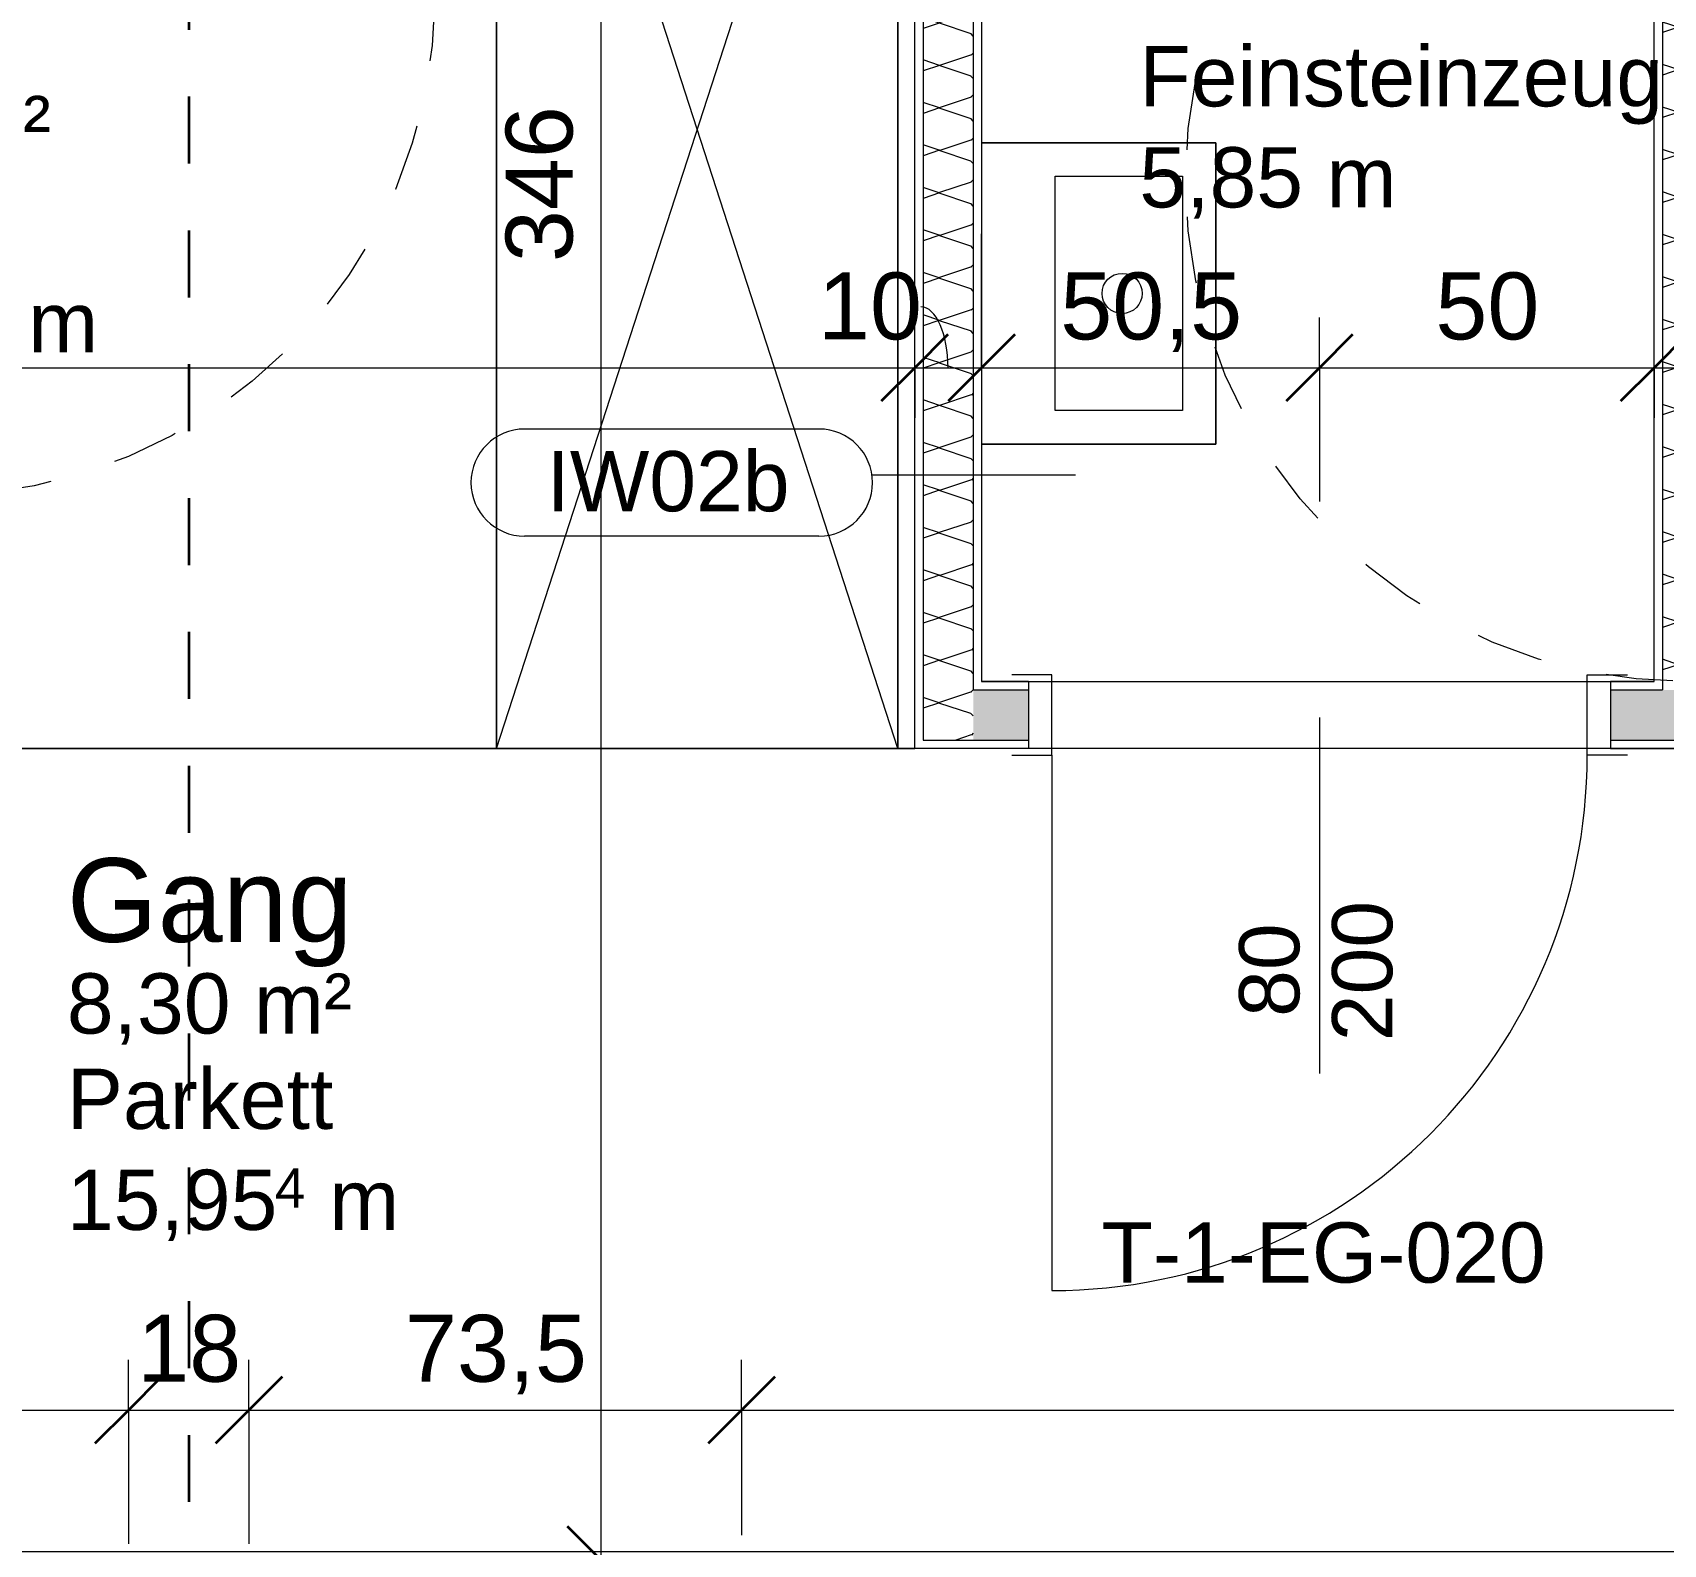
# Model space of a CAD drawing. Header units: metres. Extents: x -2.6 to 53.4, y 58.8 to 100.4.
# Drawn here: x 21.934 to 24.372, y 74.866 to 77.125 of the extents above; entities that cross this region are included whole.
import ezdxf

# ---------------------------------------------------------------- set-up
doc = ezdxf.new("R2010")
doc.units = ezdxf.units.M
doc.linetypes.add('Strich Punkt Mittel', pattern=[0.015875, 0.00635, -0.004763, 0, -0.004763])
doc.linetypes.add('Verdeckt', pattern=[0.003, 0.002, -0.001])
for name, color, linetype, lineweight in [('A_2D', 7, 'Continuous', 13), ('A_Bemassung-50_', 4, 'Continuous', 9), ('A_Bemassung_', 4, 'Continuous', 9), ('A_Beschriftung_', 7, 'Continuous', 9), ('A_Decken', 8, 'Continuous', 13), ('A_Moebel', 6, 'Continuous', 13), ('A_Raeume', 7, 'Continuous', 13), ('A_Raeume_', 7, 'Continuous', 5), ('A_Raeume_Beschriftung_', 7, 'Continuous', 9), ('A_Raster_', 1, 'Continuous', 9), ('A_Sanitaer', 3, 'Continuous', 13), ('A_Tueren', 31, 'Continuous', 13), ('A_Waende', 7, 'Continuous', 13)]:
    doc.layers.add(name, color=color, linetype=linetype, lineweight=lineweight)
doc.styles.add('Arial_2', font='arial.ttf', dxfattribs={"height": 0.09})
doc.styles.add('Arial_3', font='arial.ttf', dxfattribs={"height": 0.125})
doc.styles.add('Arial_4', font='arial.ttf', dxfattribs={"height": 0.05849})
doc.styles.add('Arial_5', font='arial.ttf', dxfattribs={"height": 0.1})
doc.dimstyles.new('WGA-Bemaßung', dxfattribs={"dimscale": 0.3048, "dimtxt": 0.102026, "dimasz": 0.328084, "dimexe": 0.246063, "dimexo": 0.0625, "dimgap": 0.04101, "dimtad": 1, "dimdec": 1, "dimlfac": 100, "dimrnd": 0.5, "dimdsep": 46, "dimtxsty": 'Arial_5', "dimblk1": 'OBLIQUE', "dimblk2": 'OBLIQUE', "dimsah": 1, "dimcen": 0.09, "dimdle": 0.246063, "dimazin": 2, "dimtfac": 1, "dimtdec": 4, "dimtix": 1, "dimtmove": 0, "dimatfit": 3, "dimfxl": 0.656168, "dimfxlon": 1, "dimtvp": 1, "dimtolj": 1, "dimtzin": 0, "dimarcsym": 2})
doc.dimstyles.new('WGA-Bemaßung_1', dxfattribs={"dimscale": 0.3048, "dimtxt": 0.102026, "dimasz": 0.328084, "dimexe": 0.246063, "dimexo": 0.0625, "dimgap": 0.04101, "dimtad": 1, "dimdec": 1, "dimlfac": 100, "dimrnd": 0.5, "dimdsep": 46, "dimtxsty": 'Arial_5', "dimblk1": 'OBLIQUE', "dimblk2": 'OBLIQUE', "dimsah": 1, "dimcen": 0.09, "dimdle": 0.246063, "dimazin": 2, "dimtfac": 1, "dimtdec": 4, "dimtix": 1, "dimtmove": 2, "dimatfit": 3, "dimfxl": 0.656168, "dimfxlon": 1, "dimtvp": 1, "dimtolj": 1, "dimtzin": 0, "dimarcsym": 2})
doc.dimstyles.new('WGA-Bemaßung_2', dxfattribs={"dimscale": 0.3048, "dimtxt": 0.102026, "dimasz": 0.328084, "dimexe": 0.246063, "dimexo": 0.0625, "dimgap": 0.04101, "dimtad": 1, "dimdec": 1, "dimlfac": 100, "dimrnd": 0.5, "dimdsep": 46, "dimtxsty": 'Arial_5', "dimblk1": 'OBLIQUE', "dimblk2": 'OBLIQUE', "dimsah": 1, "dimcen": 0.09, "dimdle": 0.246063, "dimazin": 2, "dimtfac": 1, "dimtdec": 4, "dimtix": 1, "dimtmove": 1, "dimatfit": 3, "dimfxl": 0.656168, "dimfxlon": 1, "dimtvp": 1, "dimtolj": 1, "dimtzin": 0, "dimarcsym": 2})
doc.dimstyles.new('WGA-Bemaßung_3', dxfattribs={"dimscale": 0.3048, "dimtxt": 0.102026, "dimasz": 0.328084, "dimexe": 0.246063, "dimexo": 0.0625, "dimgap": 0.04101, "dimtad": 1, "dimdec": 1, "dimlfac": 100, "dimrnd": 0.5, "dimdsep": 46, "dimtxsty": 'Arial_5', "dimblk1": 'OBLIQUE', "dimblk2": 'OBLIQUE', "dimsah": 1, "dimcen": 0.09, "dimdle": 0.246063, "dimazin": 2, "dimtfac": 1, "dimtdec": 4, "dimtix": 1, "dimtmove": 0, "dimatfit": 3, "dimfxl": 0.656168, "dimfxlon": 1, "dimtvp": 1, "dimtolj": 1, "dimtzin": 0, "dimarcsym": 2})

# ---------------------------------------------------------------- blocks, each defined once
blk = doc.blocks.new('UZ_D1 - SL_0800x2000_Zimmertür_Stahlzarge_GK-7175609-263_PP_00EG_BT1')
at = {"layer": 'A_Tueren', "lineweight": 5}
for p, q in [((0.4, 0.06), (0.4, 0.86)), ((-0.46, 0.06), (-0.4, 0.06)), ((-0.4, 0.06), (-0.4, -0.06)), ((0.4, 0.06), (0.4, -0.06)), ((0.46, 0.06), (0.4, 0.06)), ((-0.4, -0.06), (-0.46, -0.06)), ((0.4, -0.06), (0.46, -0.06))]:
    blk.add_line(p, q, dxfattribs=at)
blk.add_arc((0.4, 0.06), 0.8, 90, 180, dxfattribs=at)
blk = doc.blocks.new('Moeb_Schrank - Schrank_2m_60cm-5766265-263_PP_00EG_BT1')
at = {"layer": 'A_Moebel', "color": 8}
for p, q in [((0, 0), (1.85, 0.6)), ((0, 0.6), (1.85, 0)), ((1.85, 0.6), (0, 0.6)), ((0, 0.6), (0, 0)), ((0, 0), (0, 0.6)), ((0, 0.6), (1.85, 0.6)), ((1.85, 0), (1.85, 0.6)), ((1.85, 0.6), (1.85, 0)), ((0, 0), (1.85, 0)), ((1.85, 0), (0, 0))]:
    blk.add_line(p, q, dxfattribs=at)
blk = doc.blocks.new('Sani_Handwaschbecken_Wandbasiert_eckig - 450 x 350-11050515-263_PP_00EG_BT1')
at = {"layer": 'A_Sanitaer', "lineweight": 5}
for p, q in [((0.3476, 0.4), (-0.1024, 0.4)), ((-0.1024, 0.4), (-0.1024, 0.05)), ((-0.1024, 0.05), (-0.1024, 0.4)), ((-0.1024, 0.4), (0.3476, 0.4)), ((0.3476, 0.05), (0.3476, 0.4)), ((0.3476, 0.4), (0.3476, 0.05)), ((-0.0524, 0.16), (-0.0524, 0.35)), ((-0.0524, 0.35), (0.2976, 0.35)), ((0.2976, 0.35), (0.2976, 0.16)), ((0.2976, 0.16), (-0.0524, 0.16))]:
    blk.add_line(p, q, dxfattribs=at)
blk.add_circle((0.1226, 0.26), 0.03, dxfattribs=at)
blk = doc.blocks.new('BS_Tuer_PP - unten-10002439-263_PP_00EG_BT1')
at = {"layer": 'A_Beschriftung_'}
blk.add_line((0, 0.000124), (0, -0.010513), dxfattribs=at)
blk = doc.blocks.new('BS_Wand_Lollipop - links_unten-2026911-263_PP_00EG_BT1')
at = {"layer": 'A_Beschriftung_'}
for p, q in [((-0.00467, 0.001367), (-0.01347, 0.001367)), ((-0.003087, 0), (0.003, 0)), ((-0.00467, -0.001833), (-0.01347, -0.001833))]:
    blk.add_line(p, q, dxfattribs=at)
for centre, start, end in [((-0.01347, -0.000233), 90, 270), ((-0.00467, -0.000233), 270, 90)]:
    blk.add_arc(centre, 0.0016, start, end, dxfattribs=at)
blk = doc.blocks.new('DIMBLOCK193-263_PP_00EG_BT1')
at = {"layer": 'A_Bemassung-50_', "transparency": 16777216}
for p, q in [((20.4077, 76.6244), (20.4077, 76.8244)), ((23.2527, 76.6244), (23.2527, 76.8244)), ((20.4077, 76.6244), (23.2527, 76.6244)), ((20.4077, 76.6244), (20.4077, 76.5494)), ((23.2527, 76.6244), (23.2527, 76.5494))]:
    blk.add_line(p, q, dxfattribs=at)
at = {"layer": 'A_Bemassung-50_', "lineweight": 35, "transparency": 16777216}
for p, q in [((20.4077, 76.6244), (20.4577, 76.6744)), ((23.2527, 76.6244), (23.3027, 76.6744)), ((20.4077, 76.6244), (20.3577, 76.5744)), ((23.2527, 76.6244), (23.2027, 76.5744))]:
    blk.add_line(p, q, dxfattribs=at)
at = {"layer": 'A_Bemassung-50_', "color": 0, "transparency": 16777216, "insert": (21.3366, 76.7668), "char_height": 0.1, "width": 0.416266, "attachment_point": 1, "line_spacing_factor": 0.941778, "style": 'Arial_5'}
blk.add_mtext('284,5', dxfattribs=at)
blk = doc.blocks.new('_Oblique')
at = {"color": 0, "linetype": 'ByBlock', "lineweight": -2}
blk.add_line((-0.5, -0.5), (0.5, 0.5), dxfattribs=at)
blk = doc.blocks.new('DIMBLOCK194-263_PP_00EG_BT1')
at = {"layer": 'A_Bemassung-50_', "transparency": 16777216}
for p, q in [((23.2527, 76.6244), (23.2527, 76.8244)), ((23.3527, 76.6244), (23.3527, 76.8244)), ((23.2527, 76.6244), (23.3527, 76.6244)), ((23.2527, 76.6244), (23.2527, 76.5494)), ((23.3527, 76.6244), (23.3527, 76.5494))]:
    blk.add_line(p, q, dxfattribs=at)
at = {"layer": 'A_Bemassung-50_', "lineweight": 35, "transparency": 16777216}
for p, q in [((23.2527, 76.6244), (23.3027, 76.6744)), ((23.3527, 76.6244), (23.4027, 76.6744)), ((23.2527, 76.6244), (23.2027, 76.5744)), ((23.3527, 76.6244), (23.3027, 76.5744))]:
    blk.add_line(p, q, dxfattribs=at)
at = {"layer": 'A_Bemassung-50_', "transparency": 16777216}
blk.add_ellipse((23.262, 76.6244), major_axis=(0, 0.091), ratio=0.446448, start_param=4.712389, end_param=6.283185, dxfattribs=at)
at = {"layer": 'A_Bemassung-50_', "color": 0, "transparency": 16777216, "insert": (23.1082, 76.7668), "char_height": 0.1, "width": 0.184588, "attachment_point": 1, "line_spacing_factor": 0.941778, "style": 'Arial_5'}
blk.add_mtext('10', dxfattribs=at)
blk = doc.blocks.new('DIMBLOCK195-263_PP_00EG_BT1')
at = {"layer": 'A_Bemassung-50_', "transparency": 16777216}
for p, q in [((23.3527, 76.6244), (23.3527, 76.8244)), ((23.8577, 76.6244), (23.8577, 76.6994)), ((23.3527, 76.6244), (23.8577, 76.6244)), ((23.3527, 76.6244), (23.3527, 76.5494)), ((23.8577, 76.6244), (23.8577, 76.4244))]:
    blk.add_line(p, q, dxfattribs=at)
at = {"layer": 'A_Bemassung-50_', "lineweight": 35, "transparency": 16777216}
for p, q in [((23.3527, 76.6244), (23.4027, 76.6744)), ((23.8577, 76.6244), (23.9077, 76.6744)), ((23.3527, 76.6244), (23.3027, 76.5744)), ((23.8577, 76.6244), (23.8077, 76.5744))]:
    blk.add_line(p, q, dxfattribs=at)
at = {"layer": 'A_Bemassung-50_', "color": 0, "transparency": 16777216, "insert": (23.4702, 76.7668), "char_height": 0.1, "width": 0.323972, "attachment_point": 1, "line_spacing_factor": 0.941778, "style": 'Arial_5'}
blk.add_mtext('50,5', dxfattribs=at)
blk = doc.blocks.new('DIMBLOCK196-263_PP_00EG_BT1')
at = {"layer": 'A_Bemassung-50_', "transparency": 16777216}
for p, q in [((24.3577, 76.6244), (24.3577, 76.8244)), ((23.8577, 76.6244), (23.8577, 76.6994)), ((23.8577, 76.6244), (24.3577, 76.6244)), ((23.8577, 76.6244), (23.8577, 76.4244)), ((24.3577, 76.6244), (24.3577, 76.5494))]:
    blk.add_line(p, q, dxfattribs=at)
at = {"layer": 'A_Bemassung-50_', "lineweight": 35, "transparency": 16777216}
for p, q in [((23.8577, 76.6244), (23.9077, 76.6744)), ((24.3577, 76.6244), (24.4077, 76.6744)), ((23.8577, 76.6244), (23.8077, 76.5744)), ((24.3577, 76.6244), (24.3077, 76.5744))]:
    blk.add_line(p, q, dxfattribs=at)
at = {"layer": 'A_Bemassung-50_', "color": 0, "transparency": 16777216, "insert": (24.0308, 76.7668), "char_height": 0.1, "width": 0.184588, "attachment_point": 1, "line_spacing_factor": 0.941778, "style": 'Arial_5'}
blk.add_mtext('50', dxfattribs=at)
blk = doc.blocks.new('DIMBLOCK197-263_PP_00EG_BT1')
at = {"layer": 'A_Bemassung-50_', "transparency": 16777216}
for p, q in [((24.3577, 76.6244), (24.3577, 76.8244)), ((24.4577, 76.6244), (24.4577, 76.8244)), ((24.3577, 76.6244), (24.4577, 76.6244)), ((24.3577, 76.6244), (24.3577, 76.5494)), ((24.4577, 76.6244), (24.4577, 76.5494))]:
    blk.add_line(p, q, dxfattribs=at)
at = {"layer": 'A_Bemassung-50_', "lineweight": 35, "transparency": 16777216}
for p, q in [((24.3577, 76.6244), (24.4077, 76.6744)), ((24.4577, 76.6244), (24.5077, 76.6744)), ((24.3577, 76.6244), (24.3077, 76.5744)), ((24.4577, 76.6244), (24.4077, 76.5744))]:
    blk.add_line(p, q, dxfattribs=at)
at = {"layer": 'A_Bemassung-50_', "transparency": 16777216}
blk.add_ellipse((24.416, 76.6244), major_axis=(0, 0.091), ratio=0.091188, start_param=0, end_param=1.570796, dxfattribs=at)
at = {"layer": 'A_Bemassung-50_', "color": 0, "transparency": 16777216, "insert": (24.416, 76.7668), "char_height": 0.1, "width": 0.184588, "attachment_point": 1, "line_spacing_factor": 0.941778, "style": 'Arial_5'}
blk.add_mtext('10', dxfattribs=at)
blk = doc.blocks.new('DIMBLOCK403-263_PP_00EG_BT1')
at = {"layer": 'A_Bemassung-50_', "lineweight": 35, "transparency": 16777216}
for p, q in [((22.7838, 78.3005), (22.7338, 78.3505)), ((22.7838, 78.3005), (22.8338, 78.2505)), ((22.7838, 74.843), (22.7338, 74.893)), ((22.7838, 74.843), (22.8338, 74.793))]:
    blk.add_line(p, q, dxfattribs=at)
at = {"layer": 'A_Bemassung-50_', "transparency": 16777216}
for p, q in [((22.7838, 78.3005), (22.7088, 78.3005)), ((22.7838, 78.3005), (22.7838, 74.843)), ((22.7838, 78.3005), (22.9838, 78.3005)), ((22.7838, 74.843), (22.5838, 74.843)), ((22.7838, 74.843), (22.8588, 74.843))]:
    blk.add_line(p, q, dxfattribs=at)
at = {"layer": 'A_Bemassung-50_', "color": 0, "transparency": 16777216, "insert": (22.6414, 76.7823), "char_height": 0.1, "width": 0.276883, "attachment_point": 1, "rotation": 90, "line_spacing_factor": 0.941778, "style": 'Arial_5'}
blk.add_mtext('346', dxfattribs=at)
blk = doc.blocks.new('DIMBLOCK404-263_PP_00EG_BT1')
at = {"layer": 'A_Bemassung-50_', "lineweight": 35, "transparency": 16777216}
for p, q in [((22.7838, 74.843), (22.7338, 74.893)), ((22.7838, 74.843), (22.8338, 74.793)), ((22.7838, 70.978), (22.7338, 71.028)), ((22.7838, 70.978), (22.8338, 70.928))]:
    blk.add_line(p, q, dxfattribs=at)
at = {"layer": 'A_Bemassung-50_', "transparency": 16777216}
for p, q in [((22.7838, 74.843), (22.5838, 74.843)), ((22.7838, 74.843), (22.7838, 70.903)), ((22.7838, 74.843), (22.8588, 74.843)), ((22.7838, 70.978), (22.7088, 70.978)), ((22.7838, 70.978), (22.9838, 70.978))]:
    blk.add_line(p, q, dxfattribs=at)
at = {"layer": 'A_Bemassung-50_', "color": 0, "transparency": 16777216, "insert": (22.6414, 72.7371), "char_height": 0.1, "width": 0.416266, "attachment_point": 1, "rotation": 90, "line_spacing_factor": 0.941778, "style": 'Arial_5'}
blk.add_mtext('386,5', dxfattribs=at)
blk = doc.blocks.new('DIMBLOCK597-263_PP_00EG_BT1')
at = {"layer": 'A_Bemassung-50_', "transparency": 16777216}
for p, q in [((21.5077, 75.0668), (21.5077, 75.1418)), ((22.0777, 75.0668), (22.0777, 75.1418)), ((21.5077, 75.0668), (22.0777, 75.0668)), ((21.5077, 75.0668), (21.5077, 74.88)), ((22.0777, 75.0668), (22.0777, 74.8668))]:
    blk.add_line(p, q, dxfattribs=at)
at = {"layer": 'A_Bemassung-50_', "lineweight": 35, "transparency": 16777216}
for p, q in [((21.5077, 75.0668), (21.5577, 75.1168)), ((22.0777, 75.0668), (22.1277, 75.1168)), ((21.5077, 75.0668), (21.4577, 75.0168)), ((22.0777, 75.0668), (22.0277, 75.0168))]:
    blk.add_line(p, q, dxfattribs=at)
at = {"layer": 'A_Bemassung-50_', "color": 0, "transparency": 16777216, "insert": (21.7158, 75.2092), "char_height": 0.1, "width": 0.184588, "attachment_point": 1, "line_spacing_factor": 0.941778, "style": 'Arial_5'}
blk.add_mtext('57', dxfattribs=at)
blk = doc.blocks.new('DIMBLOCK598-263_PP_00EG_BT1')
at = {"layer": 'A_Bemassung-50_', "transparency": 16777216}
for p, q in [((22.0777, 75.0668), (22.0777, 75.1418)), ((22.2577, 75.0668), (22.2577, 75.1418)), ((22.0777, 75.0668), (22.2577, 75.0668)), ((22.0777, 75.0668), (22.0777, 74.8668)), ((22.2577, 75.0668), (22.2577, 74.8668))]:
    blk.add_line(p, q, dxfattribs=at)
at = {"layer": 'A_Bemassung-50_', "lineweight": 35, "transparency": 16777216}
for p, q in [((22.0777, 75.0668), (22.1277, 75.1168)), ((22.2577, 75.0668), (22.3077, 75.1168)), ((22.0777, 75.0668), (22.0277, 75.0168)), ((22.2577, 75.0668), (22.2077, 75.0168))]:
    blk.add_line(p, q, dxfattribs=at)
at = {"layer": 'A_Bemassung-50_', "color": 0, "transparency": 16777216, "insert": (22.0908, 75.2092), "char_height": 0.1, "width": 0.184588, "attachment_point": 1, "line_spacing_factor": 0.941778, "style": 'Arial_5'}
blk.add_mtext('18', dxfattribs=at)
blk = doc.blocks.new('DIMBLOCK599-263_PP_00EG_BT1')
at = {"layer": 'A_Bemassung-50_', "transparency": 16777216}
for p, q in [((22.2577, 75.0668), (22.2577, 75.1418)), ((22.9941, 75.0668), (22.9941, 75.1418)), ((22.2577, 75.0668), (22.9941, 75.0668)), ((22.2577, 75.0668), (22.2577, 74.8668)), ((22.9941, 75.0668), (22.9941, 74.88))]:
    blk.add_line(p, q, dxfattribs=at)
at = {"layer": 'A_Bemassung-50_', "lineweight": 35, "transparency": 16777216}
for p, q in [((22.2577, 75.0668), (22.3077, 75.1168)), ((22.9941, 75.0668), (23.0441, 75.1168)), ((22.2577, 75.0668), (22.2077, 75.0168)), ((22.9941, 75.0668), (22.9441, 75.0168))]:
    blk.add_line(p, q, dxfattribs=at)
at = {"layer": 'A_Bemassung-50_', "color": 0, "transparency": 16777216, "insert": (22.4909, 75.2092), "char_height": 0.1, "width": 0.323972, "attachment_point": 1, "line_spacing_factor": 0.941778, "style": 'Arial_5'}
blk.add_mtext('73,5', dxfattribs=at)
blk = doc.blocks.new('DIMBLOCK600-263_PP_00EG_BT1')
at = {"layer": 'A_Bemassung-50_', "transparency": 16777216}
for p, q in [((22.9941, 75.0668), (22.9941, 75.1418)), ((26.5791, 75.0668), (26.5791, 75.1418)), ((22.9941, 75.0668), (26.5791, 75.0668)), ((22.9941, 75.0668), (22.9941, 74.88)), ((26.5791, 75.0668), (26.5791, 74.88))]:
    blk.add_line(p, q, dxfattribs=at)
at = {"layer": 'A_Bemassung-50_', "lineweight": 35, "transparency": 16777216}
for p, q in [((22.9941, 75.0668), (23.0441, 75.1168)), ((26.5791, 75.0668), (26.6291, 75.1168)), ((22.9941, 75.0668), (22.9441, 75.0168)), ((26.5791, 75.0668), (26.5291, 75.0168))]:
    blk.add_line(p, q, dxfattribs=at)
at = {"layer": 'A_Bemassung-50_', "color": 0, "transparency": 16777216, "insert": (24.6131, 75.2092), "char_height": 0.1, "width": 0.416266, "attachment_point": 1, "line_spacing_factor": 0.941778, "style": 'Arial_5'}
blk.add_mtext('358,5', dxfattribs=at)

msp = doc.modelspace()

# ---------------------------------------------------------------- hatches: boundary and pattern name
at = {"layer": 'A_Waende', "lineweight": 5}
h = msp.add_hatch(dxfattribs=at)
h.set_pattern_fill('FP_52', color=250, angle=315, style=0, pattern_type=2)
h.set_pattern_definition([(135, (24.45812, 77.22808), (-0.254, 0.1270034), [0.02245, -0.15715]), (135, (24.34639, 77.276165), (-0.254, 0.1270034), [0.02245, -0.15715]), (135, (24.45812, 77.29172), (-0.254, 0.1270034), [0.02245, -0.15715]), (135, (24.3471, 77.3391), (-0.254, 0.1270034), [0.02245, -0.15715]), (161.565, (24.441853, 77.244345), (-0.5079977, 0.1270007), [0.0502, -0.35141]), (161.565, (24.39377, 77.2599), (-0.5079977, 0.1270007), [0.0502, -0.35141]), (161.565, (24.441853, 77.307984), (-0.5079977, 0.1270007), [0.0502, -0.35141]), (161.565, (24.39377, 77.32354), (-0.5079977, 0.1270007), [0.0502, -0.35141]), (225, (24.34639, 77.24364), (0.254, 0.1270034), [0.02245, -0.15715]), (225, (24.45812, 77.29172), (0.254, 0.1270034), [0.02245, -0.15715]), (225, (24.34639, 77.30728), (0.254, 0.1270034), [0.02245, -0.15715]), (225, (24.45741, 77.35465), (0.254, 0.1270034), [0.02245, -0.15715]), (198.435, (24.39377, 77.2599), (0.5079977, 0.1270007), [0.0502, -0.35141]), (198.435, (24.441853, 77.275457), (0.5079977, 0.1270007), [0.0502, -0.35141]), (198.435, (24.39377, 77.32354), (0.5079977, 0.1270007), [0.0502, -0.35141]), (198.435, (24.441853, 77.339097), (0.5079977, 0.1270007), [0.0502, -0.35141])])
h.paths.add_polyline_path([(24.3702, 76.143), (24.4452, 76.143), (24.4452, 78.3005), (24.3702, 78.3005), (24.3702, 76.143)])
h = msp.add_hatch(dxfattribs=at)
h.set_pattern_fill('FP_57', color=250, angle=315, style=0, pattern_type=2)
h.set_pattern_definition([(135, (23.3522, 76.98059), (-0.254, 0.1270034), [0.02245, -0.15715]), (135, (23.24119, 77.02797), (-0.254, 0.1270034), [0.02245, -0.15715]), (135, (23.3522, 77.04423), (-0.254, 0.1270034), [0.02245, -0.15715]), (135, (23.24119, 77.09161), (-0.254, 0.1270034), [0.02245, -0.15715]), (161.565, (23.336645, 76.99615), (-0.5079977, 0.1270007), [0.0502, -0.35141]), (161.565, (23.28927, 77.012414), (-0.5079977, 0.1270007), [0.0502, -0.35141]), (161.565, (23.336645, 77.05979), (-0.5079977, 0.1270007), [0.0502, -0.35141]), (161.565, (23.28927, 77.076053), (-0.5079977, 0.1270007), [0.0502, -0.35141]), (225, (23.24189, 76.99615), (0.254, 0.1270034), [0.02245, -0.15715]), (225, (23.3522, 77.04423), (0.254, 0.1270034), [0.02245, -0.15715]), (225, (23.24189, 77.05979), (0.254, 0.1270034), [0.02245, -0.15715]), (225, (23.35291, 77.10717), (0.254, 0.1270034), [0.02245, -0.15715]), (198.435, (23.28927, 77.012414), (0.5079977, 0.1270007), [0.0502, -0.35141]), (198.435, (23.336645, 77.028677), (0.5079977, 0.1270007), [0.0502, -0.35141]), (198.435, (23.28927, 77.076053), (0.5079977, 0.1270007), [0.0502, -0.35141]), (198.435, (23.337352, 77.09161), (0.5079977, 0.1270007), [0.0502, -0.35141])])
h.paths.add_polyline_path([(23.2652, 76.068), (23.3402, 76.068), (23.3402, 77.9055), (23.2652, 77.9055), (23.2652, 76.0771)])
h = msp.add_hatch(dxfattribs=at)
h.set_pattern_fill('FP_58', color=250, angle=-225, style=0, pattern_type=2)
h.set_pattern_definition([(225, (25.274825, 76.1554), (-0.1270034, -0.254), [0.02245, -0.15715]), (225, (25.22745, 76.044385), (-0.1270034, -0.254), [0.02245, -0.15715]), (225, (25.211185, 76.1554), (-0.1270034, -0.254), [0.02245, -0.15715]), (225, (25.16381, 76.044385), (-0.1270034, -0.254), [0.02245, -0.15715]), (251.565, (25.25927, 76.139844), (-0.1270007, -0.50799766), [0.0502, -0.35141]), (251.565, (25.243712, 76.09176), (-0.1270007, -0.50799766), [0.0502, -0.35141]), (251.565, (25.19563, 76.139844), (-0.1270007, -0.50799766), [0.0502, -0.35141]), (251.565, (25.180072, 76.09176), (-0.1270007, -0.50799766), [0.0502, -0.35141]), (315, (25.25998, 76.044385), (-0.1270034, 0.254), [0.02245, -0.15715]), (315, (25.211185, 76.1554), (-0.1270034, 0.254), [0.02245, -0.15715]), (315, (25.19634, 76.044385), (-0.1270034, 0.254), [0.02245, -0.15715]), (315, (25.14825, 76.15611), (-0.1270034, 0.254), [0.02245, -0.15715]), (288.435, (25.243712, 76.09176), (-0.1270007, 0.50799766), [0.0502, -0.35141]), (288.435, (25.22745, 76.139137), (-0.1270007, 0.50799766), [0.0502, -0.35141]), (288.435, (25.180072, 76.09176), (-0.1270007, 0.50799766), [0.0502, -0.35141]), (288.435, (25.164516, 76.139844), (-0.1270007, 0.50799766), [0.0502, -0.35141])])
h.paths.add_polyline_path([(26.2432, 76.068), (27.2102, 76.0681), (27.2102, 76.143), (25.4927, 76.143), (25.4927, 76.068), (26.0313, 76.068)])
h.paths.add_polyline_path([(24.4577, 76.068), (24.6227, 76.068), (24.6227, 76.143), (24.2927, 76.143), (24.2927, 76.068), (24.4452, 76.068)])
h.paths.add_polyline_path([(23.4227, 76.068), (23.4227, 76.143), (23.3402, 76.143), (23.3402, 76.068), (23.3527, 76.068)])

# ---------------------------------------------------------------- linework, layer by layer
at = {"layer": 'A_2D', "linetype": 'Verdeckt', "lineweight": 5}
for centre in [(21.7856, 77.1829), (24.4077, 76.9055)]:
    msp.add_circle(centre, 0.75, dxfattribs=at)
at = {"layer": 'A_Decken'}
for p, q in [((23.3527, 77.0183), (23.3527, 76.1555)), ((24.2927, 76.0555), (23.4227, 76.0555))]:
    msp.add_line(p, q, dxfattribs=at)
at = {"layer": 'A_Raeume', "color": 8, "linetype": 'Verdeckt'}
for p, q in [((21.0077, 76.0555), (22.6277, 76.0555)), ((22.6277, 76.0555), (23.2277, 76.0555)), ((23.2277, 76.0555), (23.2527, 76.0555))]:
    msp.add_line(p, q, dxfattribs=at)
at = {"layer": 'A_Raeume_', "flags": 128}
for points in [[(23.2527, 77.9055), (22.1627, 77.9055), (22.1627, 78.238), (20.4077, 78.238), (20.4077, 76.0555), (20.4204, 76.0555), (23.2527, 76.0555)], [(24.3577, 76.1555), (24.3577, 78.0755), (23.3527, 78.0755), (23.3527, 77.953), (23.3527, 77.9055), (23.3527, 77.9039), (23.3527, 76.1933), (23.3527, 76.1555)], [(20.2827, 74.8555), (22.0577, 74.8555), (22.2577, 74.8555), (25.3941, 74.8555), (27.1977, 74.8555), (27.1977, 76.0555), (24.4077, 76.0555), (23.3027, 76.0555), (23.1497, 76.0555), (20.2827, 76.0555)]]:
    msp.add_lwpolyline(points, close=True, dxfattribs=at)
at = {"layer": 'A_Raster_', "linetype": 'Strich Punkt Mittel', "lineweight": 35}
msp.add_line((22.1677, 94.2296), (22.1677, 59.9489), dxfattribs=at)
at = {"layer": 'A_Waende'}
for p, q in [((23.3527, 78.3005), (23.3527, 76.1555)), ((24.3702, 78.1005), (24.3702, 76.143)), ((24.3577, 76.1555), (24.3577, 78.0755)), ((23.2527, 76.0555), (23.2527, 77.9055)), ((23.2652, 77.9055), (23.2652, 76.068)), ((23.3402, 77.9055), (23.3402, 76.143)), ((23.3402, 76.143), (23.4227, 76.143)), ((23.4227, 76.1555), (23.3527, 76.1555)), ((23.4227, 76.1555), (23.4227, 76.143)), ((24.3577, 76.1555), (24.2927, 76.1555)), ((24.2927, 76.1555), (24.2927, 76.143)), ((24.2927, 76.143), (24.3702, 76.143)), ((23.2652, 76.068), (23.4227, 76.068)), ((23.4227, 76.068), (23.4227, 76.0555)), ((24.2927, 76.068), (24.2927, 76.0555)), ((24.2927, 76.068), (24.6227, 76.068)), ((23.4227, 76.0555), (23.2527, 76.0555)), ((24.2927, 76.0555), (24.6227, 76.0555))]:
    msp.add_line(p, q, dxfattribs=at)
at = {"layer": 'A_Waende', "color": 250, "lineweight": 5}
for p, q in [((23.4227, 76.143), (23.4227, 76.068)), ((24.2927, 76.143), (24.2927, 76.068))]:
    msp.add_line(p, q, dxfattribs=at)

# ---------------------------------------------------------------- block references
at = {"layer": 'A_Beschriftung_', "xscale": 49.99999999999998, "yscale": 49.99999999999998, "zscale": 49.99999999999998}
for name, p in [('BS_Wand_Lollipop - links_unten-2026911-263_PP_00EG_BT1', (23.3431, 76.4645)), ('BS_Tuer_PP - unten-10002439-263_PP_00EG_BT1', (23.8577, 76.0955))]:
    msp.add_blockref(name, p, dxfattribs=at)
at = {"layer": 'A_Moebel', "color": 8, "rotation": 89.99999999999979}
msp.add_blockref('Moeb_Schrank - Schrank_2m_60cm-5766265-263_PP_00EG_BT1', (23.2277, 76.0555), dxfattribs=at)
at = {"layer": 'A_Sanitaer', "rotation": 269.9999999999974}
msp.add_blockref('Sani_Handwaschbecken_Wandbasiert_eckig - 450 x 350-11050515-263_PP_00EG_BT1', (23.3027, 76.8581), dxfattribs=at)
at = {"layer": 'A_Tueren', "rotation": 180}
msp.add_blockref('UZ_D1 - SL_0800x2000_Zimmertür_Stahlzarge_GK-7175609-263_PP_00EG_BT1', (23.8577, 76.1055), dxfattribs=at)

# ---------------------------------------------------------------- texts
at = {"layer": 'A_Beschriftung_', "char_height": 0.09, "attachment_point": 1, "style": 'Arial_2'}
for s, insert, width in [('IW02b', (22.7024, 76.4999), 0.440928), ('T-1-EG-020', (23.532, 75.3473), 0.789662)]:
    msp.add_mtext(s, dxfattribs=dict(at, insert=insert, width=width))
at = {"layer": 'A_Beschriftung_', "char_height": 0.09, "attachment_point": 1, "rotation": 90, "style": 'Arial_2'}
for s, insert, width in [('200', (23.8764, 75.618), 0.252532), ('80', (23.7375, 75.6544), 0.168354)]:
    msp.add_mtext(s, dxfattribs=dict(at, insert=insert, width=width))
at = {"layer": 'A_Raeume_Beschriftung_', "attachment_point": 1}
for s, insert, char_height, width, style in [('Feinsteinzeug', (23.5884, 77.105), 0.09, 0.909915, 'Arial_2'), ('5,85 m²', (21.5356, 77.0309), 0.09, 0.505063, 'Arial_2'), ('5,85 m', (23.5884, 76.954), 0.09, 0.456962, 'Arial_2'), (' m', (21.8928, 76.7375), 0.09, 0.164346, 'Arial_2'), ('Gang', (21.9856, 75.8915), 0.125, 0.51308, 'Arial_3'), ('8,30 m²', (21.9856, 75.7195), 0.09, 0.505063, 'Arial_2'), ('Parkett', (21.9856, 75.577), 0.09, 0.464979, 'Arial_2'), ('4', (22.2965, 75.4279), 0.0585, 0.056118, 'Arial_4'), ('15,95', (21.9856, 75.4261), 0.09, 0.376793, 'Arial_2'), (' m', (22.3428, 75.4261), 0.09, 0.164346, 'Arial_2')]:
    msp.add_mtext(s, dxfattribs=dict(at, insert=insert, char_height=char_height, width=width, style=style))

# ---------------------------------------------------------------- dimensions: what is measured, and where the dimension line sits
at = {"layer": 'A_Bemassung_'}
dim = msp.add_linear_dim(base=(22.7837700491, 74.8429984321), p1=(22.9837700491, 78.3004984321), p2=(22.5837700491, 74.8429984321), angle=90, dimstyle='WGA-Bemaßung_1', override={"dimpost": '<>', "dimfxl": 3.480561}, dxfattribs=at)
dim.commit()
dim.dimension.update_dxf_attribs({"geometry": 'DIMBLOCK403-263_PP_00EG_BT1', "text_midpoint": (22.7081137487, 76.9207222199), "dimtype": 160, "text_rotation": 90})
for base, p1, p2, dimstyle, override, picture, middle in [((23.2527, 76.6244), (20.4077, 76.8244), (23.2527, 76.8244), 'WGA-Bemaßung_1', {"dimpost": '<>', "dimfxl": 2.845}, 'DIMBLOCK193-263_PP_00EG_BT1', (21.5447, 76.7001)), ((23.3527, 76.6244), (23.2527, 76.8244), (23.3527, 76.8244), 'WGA-Bemaßung_2', {"dimpost": '<>', "dimfxl": 0.1}, 'DIMBLOCK194-263_PP_00EG_BT1', (23.2005, 76.7001)), ((24.4577, 76.6244), (24.3577, 76.8244), (24.4577, 76.8244), 'WGA-Bemaßung_2', {"dimpost": '<>', "dimfxl": 0.1}, 'DIMBLOCK197-263_PP_00EG_BT1', (24.5083, 76.7001))]:
    dim = msp.add_linear_dim(base=base, p1=p1, p2=p2, dimstyle=dimstyle, override=override, dxfattribs=at)
    dim.commit()
    dim.dimension.update_dxf_attribs({"geometry": picture, "text_midpoint": middle, "dimtype": 160})
for base, p1, p2, dimstyle, override, picture, middle in [((23.8577, 76.6244), (23.3527, 76.8244), (23.8577, 76.4244), 'WGA-Bemaßung', {"dimpost": '<>', "dimfxl": 0.644224}, 'DIMBLOCK195-263_PP_00EG_BT1', (23.6052, 76.688)), ((24.3577, 76.6244), (23.8577, 76.4244), (24.3577, 76.8244), 'WGA-Bemaßung', {"dimpost": '<>', "dimfxl": 0.640312}, 'DIMBLOCK196-263_PP_00EG_BT1', (24.1077, 76.688)), ((22.0777, 75.0668), (21.5077, 74.88), (22.0777, 74.8668), 'WGA-Bemaßung_3', {"dimpost": '<>', "dimfxl": 0.570153}, 'DIMBLOCK597-263_PP_00EG_BT1', (21.7927, 75.1302)), ((22.2577, 75.0668), (22.0777, 74.8668), (22.2577, 74.8668), 'WGA-Bemaßung_3', {"dimpost": '<>', "dimfxl": 0.18}, 'DIMBLOCK598-263_PP_00EG_BT1', (22.1677, 75.1304)), ((22.9941, 75.0668), (22.2577, 74.8668), (22.9941, 74.88), 'WGA-Bemaßung_3', {"dimpost": '<>', "dimfxl": 0.736519}, 'DIMBLOCK599-263_PP_00EG_BT1', (22.6259, 75.1304)), ((26.5791, 75.0668), (22.9941, 74.88), (26.5791, 74.88), 'WGA-Bemaßung_3', {"dimpost": '<>', "dimfxl": 3.585}, 'DIMBLOCK600-263_PP_00EG_BT1', (24.7866, 75.1304))]:
    dim = msp.add_linear_dim(base=base, p1=p1, p2=p2, dimstyle=dimstyle, override=override, dxfattribs=at)
    dim.commit()
    dim.dimension.update_dxf_attribs({"geometry": picture, "text_midpoint": middle})
dim = msp.add_linear_dim(base=(22.7838, 70.978), p1=(22.5838, 74.843), p2=(22.9838, 70.978), angle=90, dimstyle='WGA-Bemaßung_3', override={"dimpost": '<>', "dimfxl": 3.885643}, dxfattribs=at)
dim.commit()
dim.dimension.update_dxf_attribs({"geometry": 'DIMBLOCK404-263_PP_00EG_BT1', "text_midpoint": (22.7202, 72.9105)})

doc.saveas('drawing.dxf')
